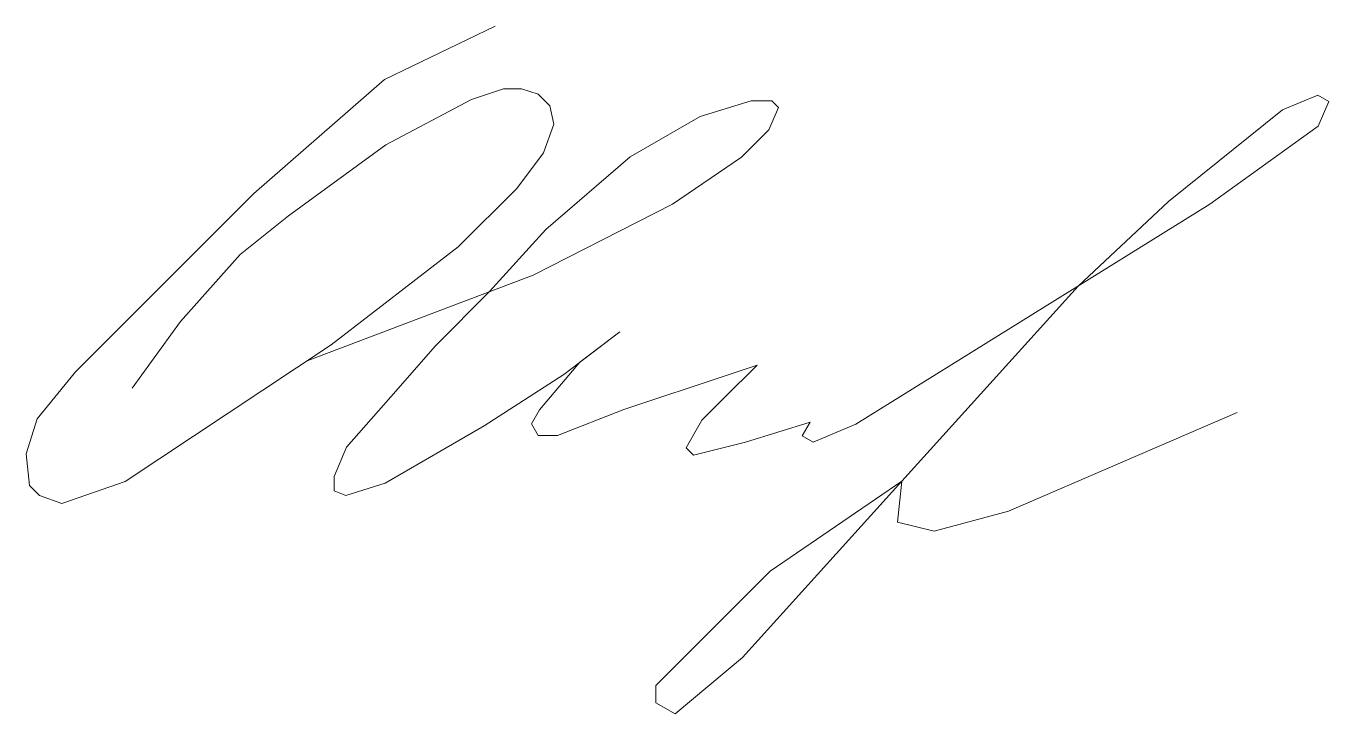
# Model space of a CAD drawing. Header units: millimetres. Extents: x 60286 to 60479, y 6426 to 6528.
import ezdxf

# ---------------------------------------------------------------- set-up
doc = ezdxf.new("R2010")
doc.units = ezdxf.units.MM

msp = doc.modelspace()

# ---------------------------------------------------------------- linework, layer by layer
at = {"color": 5, "lineweight": 20}
for points in [[(60355.59, 6527.8), (60339.22, 6519.89), (60319.93, 6503.04), (60301.32, 6484.43), (60293.59, 6476.7), (60287.94, 6469.79), (60286.28, 6464.58), (60286.77, 6459.91), (60288.25, 6458.43), (60291.55, 6457.24), (60300.91, 6460.51), (60331.36, 6480.69), (60350.12, 6495.16), (60358.77, 6503.8), (60362.71, 6509.07), (60364.22, 6513.29), (60363.64, 6516.02), (60361.94, 6517.72), (60359.48, 6518.53), (60356.8, 6518.53), (60352.06, 6516.93), (60339.43, 6510.25), (60325.04, 6499.75), (60317.91, 6494.07), (60309.09, 6484.15), (60301.96, 6474.29)], [(60327.81, 6478.33), (60361.21, 6491.01), (60381.79, 6501.48), (60391.94, 6508.42), (60395.98, 6512.46), (60397.43, 6515.76), (60396.42, 6516.76), (60393.38, 6516.76), (60385.85, 6514.46), (60375.52, 6508.49), (60363.04, 6497.72), (60354.76, 6488.56), (60346.77, 6480.57), (60340.14, 6473), (60333.63, 6465.57), (60331.79, 6461.25), (60331.79, 6459.11), (60333.53, 6458.42), (60339.33, 6460.28), (60353.96, 6468.73), (60365.72, 6476.32), (60373.99, 6482.64), (60368.09, 6478.13), (60362.13, 6471.1), (60360.93, 6469.02), (60361.91, 6467.32), (60364.76, 6467.32), (60374.59, 6471.15), (60390.01, 6476.29), (60394.26, 6477.71), (60389.36, 6472.81), (60386.11, 6469.55), (60383.77, 6465.5), (60384.88, 6464.39), (60392.54, 6466.3), (60402.1, 6469.27), (60400.93, 6467.24), (60402.55, 6466.3), (60408.87, 6468.96), (60461.13, 6501.48), (60477.14, 6513.03), (60478.73, 6516.64), (60477.07, 6517.6), (60471.89, 6515.43), (60455.04, 6501.86), (60441.68, 6489.38), (60415.66, 6460.57), (60392.12, 6434.51), (60382.14, 6426.16), (60379.31, 6427.79), (60379.31, 6430.37), (60396.2, 6447.26), (60415.66, 6460.57), (60414.99, 6454.48), (60420.41, 6453.19), (60431.4, 6456.11), (60465.18, 6470.72)]]:
    msp.add_lwpolyline(points, dxfattribs=at)

doc.saveas('drawing.dxf')
